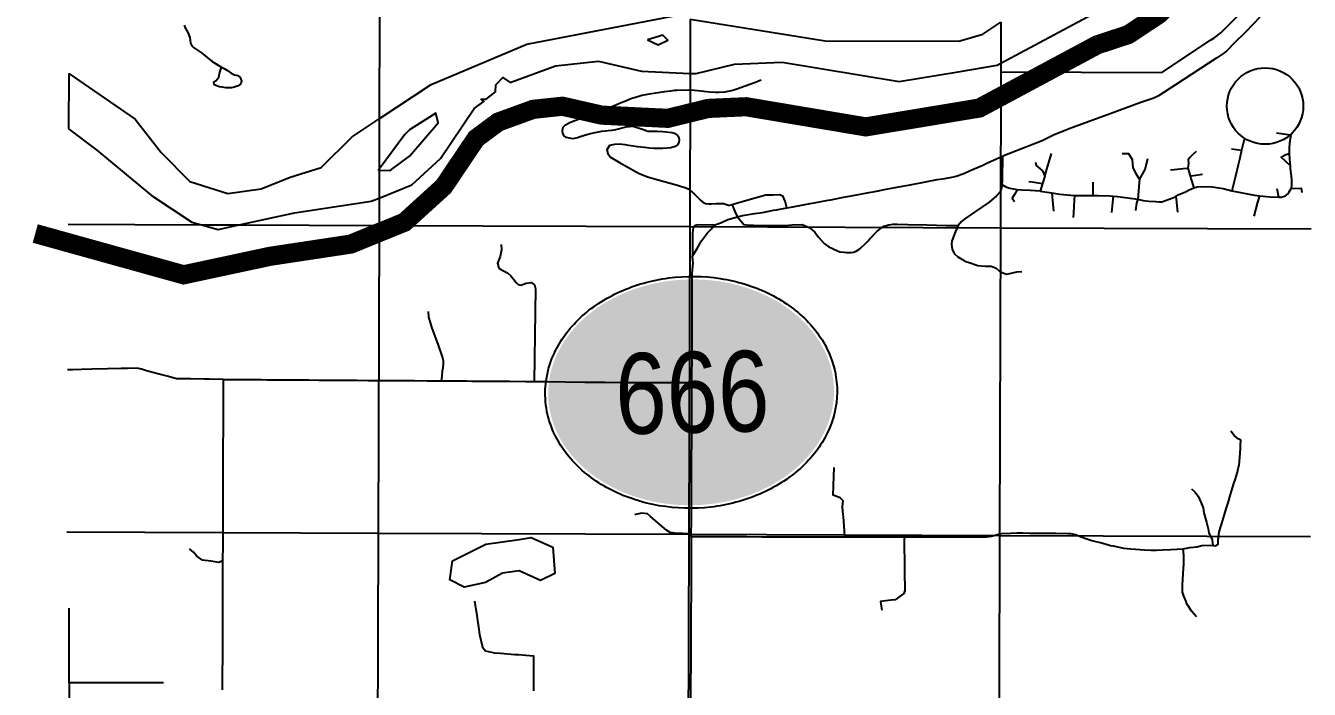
# Model space of a CAD drawing. Extents: x 408473 to 428843, y 6046006 to 6059852.
# Drawn here: x 422312.4 to 422446.6, y 6051612 to 6051681.3 of the extents above; entities that cross this region are included whole.
import ezdxf
from ezdxf.enums import TextEntityAlignment as Align

# ---------------------------------------------------------------- set-up
doc = ezdxf.new("R2010")
doc.units = 0
doc.header["$LTSCALE"] = 5
doc.linetypes.add('BORDER2', pattern=[22.225, 6.35, -3.175, 6.35, -3.175, 0, -3.175])
for name, color, linetype in [('10', 1, 'Continuous'), ('15', 37, 'Continuous'), ('20', 160, 'Continuous'), ('27', 7, 'Continuous'), ('33', 20, 'Continuous'), ('35', 37, 'Continuous'), ('36', 37, 'Continuous'), ('AUX-LABELS', 1, 'Continuous'), ('L-TITLEDB', 4, 'Continuous'), ('T-WATER-H', 133, 'Continuous')]:
    doc.layers.add(name, color=color, linetype=linetype)
doc.layers.add('4', color=7, linetype='Continuous', true_color=0x8c8c8c)
doc.layers.add('AS-COUNTY', color=7, linetype='BORDER2', lineweight=60, true_color=0xcc33ff)
doc.styles.add('80L', font='ARIALN.TTF', dxfattribs={"height": 10})
doc.styles.add('BOLD', font='ARIALNB.TTF')

# ---------------------------------------------------------------- blocks, each defined once
blk = doc.blocks.new('HAM')
at = {"layer": '10', "color": 7, "linetype": 'Continuous'}
blk.add_circle((0, 0), 200, dxfattribs=at)
blk = doc.blocks.new('Route_Letters')
h = blk.add_hatch(color=255)
h.dxf.hatch_style = 1
edge = h.paths.add_edge_path()
edge.add_ellipse((-0.12, 0.46), major_axis=(-11.97, 0), ratio=0.789318, start_angle=0, end_angle=360)
at = {"color": 5}
blk.add_open_spline([(-12.34, 0.46), (-12.34, -0.25), (-12.24, -0.97), (-11.72, -2.79), (-11.14, -3.88), (-9.56, -5.81), (-8.54, -6.66), (-6.22, -8.02), (-4.9, -8.54), (-2.12, -9.17), (-0.66, -9.3), (2.22, -9.13), (3.64, -8.84), (6.27, -7.89), (7.48, -7.22), (9.54, -5.6), (10.38, -4.64), (11.6, -2.54), (11.97, -1.4), (12.18, 0.91), (12.02, 2.08), (11.2, 4.3), (10.54, 5.35), (8.8, 7.2), (7.72, 7.99), (5.29, 9.24), (3.93, 9.68), (1.11, 10.18), (-0.35, 10.23), (-3.22, 9.91), (-4.61, 9.55), (-7.16, 8.47), (-8.32, 7.75), (-10.24, 6.02), (-11, 5.02), (-12.05, 2.86), (-12.32, 1.7), (-12.34, 0.52), (-12.34, 0.49), (-12.34, 0.46)], degree=3, knots=[0, 0, 0, 0, 0.219529, 0.219529, 0.575727, 0.575727, 0.931924, 0.931924, 1.288121, 1.288121, 1.644318, 1.644318, 2.000515, 2.000515, 2.356712, 2.356712, 2.712909, 2.712909, 3.069107, 3.069107, 3.425304, 3.425304, 3.781501, 3.781501, 4.137698, 4.137698, 4.493895, 4.493895, 4.850092, 4.850092, 5.20629, 5.20629, 5.562487, 5.562487, 5.918684, 5.918684, 6.274881, 6.274881, 6.283185, 6.283185, 6.283185, 6.283185], dxfattribs=at)
at = {"color": 14, "style": 'BOLD'}
blk.add_attdef('A', text='', height=9.5, dxfattribs=at).set_placement((0.22, 0.98), align=Align.MIDDLE)

msp = doc.modelspace()

# ---------------------------------------------------------------- linework, layer by layer
at = {"layer": '15', "linetype": 'Continuous', "flags": 128}
for points in [[(422414.381, 6051677.366), (422425.982, 6051683.59), (422428.979, 6051684.576), (422431.231, 6051686.065), (422433.234, 6051688.053), (422439.235, 6051691.522), (422442.233, 6051692.508), (422446.602, 6051692.605)], [(422436.306, 6051679.778), (422436.644, 6051679.99), (422436.941, 6051680.202), (422437.225, 6051680.429), (422437.371, 6051680.558)]]:
    msp.add_lwpolyline(points, dxfattribs=at)
at = {"layer": '20', "linetype": 'Continuous', "flags": 128}
for points in [[(422316.91, 6051670.519), (422316.926, 6051670.507), (422319.867, 6051668.307), (422325.588, 6051663.541), (422329.82, 6051660.778), (422330.81, 6051660.504), (422332.563, 6051660.018), (422334.759, 6051660.489), (422340.556, 6051661.732), (422348.546, 6051662.947), (422349.383, 6051663.287), (422352.796, 6051664.676), (422355.801, 6051667.409), (422359.315, 6051672.636), (422360.316, 6051673.381), (422360.067, 6051673.631), (422360.566, 6051673.629), (422361.568, 6051674.374), (422361.57, 6051675.123), (422362.322, 6051675.868), (422363.069, 6051675.366), (422367.817, 6051677.094), (422372.31, 6051677.574), (422376.798, 6051676.557), (422381.901, 6051676.314), (422382.537, 6051676.284), (422386.533, 6051677.265), (422391.525, 6051677.494), (422403.744, 6051675.447), (422409.916, 6051676.474), (422413.981, 6051677.151), (422414.381, 6051677.366), (422425.982, 6051683.59)], [(422316.933, 6051676.308), (422316.945, 6051676.299), (422323.872, 6051671.535), (422326.604, 6051668.029), (422329.587, 6051665.022), (422333.575, 6051663.758), (422337.071, 6051664.242), (422340.071, 6051665.478), (422343.319, 6051666.463), (422346.576, 6051669.694), (422349.408, 6051671.566), (422354.833, 6051675.151), (422364.831, 6051679.352), (422380.064, 6051682.284)], [(422381.917, 6051681.987), (422396.025, 6051679.722), (422409.998, 6051679.664), (422412.496, 6051680.402), (422414.393, 6051681.656)], [(422377.431, 6051679.801), (422378.556, 6051679.295), (422379.556, 6051679.79), (422379.058, 6051680.292), (422377.431, 6051679.801)]]:
    msp.add_lwpolyline(points, dxfattribs=at)
msp.add_lwpolyline([(422349.392, 6051666.303), (422349.308, 6051666.188), (422349.392, 6051666.188), (422350.555, 6051666.183), (422352.558, 6051667.672), (422355.566, 6051671.154), (422355.32, 6051672.154), (422352.568, 6051670.418), (422352.067, 6051669.921)], close=True, dxfattribs=at)
at = {"layer": '27', "linetype": 'Continuous', "flags": 128}
msp.add_lwpolyline([(422364.042, 6051627.608), (422365.291, 6051627.85), (422367.531, 6051626.837), (422367.764, 6051624.091), (422366.262, 6051623.351), (422364.023, 6051624.364), (422362.275, 6051624.125), (422360.522, 6051623.138), (422358.273, 6051622.653), (422356.781, 6051623.411), (422357.042, 6051625.406), (422360.546, 6051627.131), (422364.042, 6051627.608)], dxfattribs=at)
at = {"layer": '33', "linetype": 'Continuous', "flags": 128}
for points in [[(422441.437, 6051682.197), (422439.976, 6051680.653), (422438.734, 6051679.437), (422438.038, 6051678.69), (422437.7, 6051678.423), (422436.949, 6051677.95), (422432.632, 6051675.125), (422430.845, 6051673.97), (422430.363, 6051673.731), (422429.023, 6051673.252), (422425.801, 6051672.093), (422421.789, 6051670.636), (422419.941, 6051669.875), (422418.692, 6051669.257), (422414.605, 6051667.666)], [(422411.117, 6051666.114), (422412.5, 6051666.736), (422412.904, 6051666.918)], [(422412.904, 6051666.918), (422414.003, 6051667.412), (422414.605, 6051667.666)], [(422392.02, 6051662.267), (422392.62, 6051662.378), (422394.448, 6051662.716), (422394.851, 6051662.791), (422396.34, 6051663.067), (422396.6, 6051663.115), (422397.774, 6051663.332), (422398.352, 6051663.439), (422399.483, 6051663.653), (422400.578, 6051663.86), (422401.191, 6051663.975), (422402.568, 6051664.235), (422404.499, 6051664.6), (422404.894, 6051664.675), (422406.312, 6051664.942), (422407.736, 6051665.211), (422408.025, 6051665.259), (422408.536, 6051665.343), (422409.426, 6051665.489), (422409.724, 6051665.59), (422410.523, 6051665.859), (422411.117, 6051666.114)], [(422384.413, 6051660.47), (422385.163, 6051660.745), (422385.857, 6051661.044), (422386.866, 6051661.343)], [(422386.866, 6051661.343), (422387.382, 6051661.454), (422388.641, 6051661.662), (422389.203, 6051661.754), (422389.629, 6051661.825), (422390.631, 6051662.01), (422390.923, 6051662.064), (422392.02, 6051662.267)], [(422382.13, 6051657.223), (422382.63, 6051658.033), (422383.071, 6051658.821), (422383.495, 6051659.394), (422383.671, 6051659.633), (422384.121, 6051660.062), (422384.413, 6051660.47)], [(422382.091, 6051644.03), (422382.093, 6051645.106), (422382.095, 6051646.172), (422382.097, 6051647.056), (422382.099, 6051648.17), (422382.101, 6051649.006), (422382.103, 6051650.168), (422382.104, 6051650.956), (422382.106, 6051651.942), (422382.108, 6051652.906), (422382.11, 6051654.165), (422382.112, 6051654.855), (422382.113, 6051655.346), (422382.18, 6051656.164), (422382.206, 6051656.486), (422382.177, 6051656.77), (422382.13, 6051657.223)], [(422382.02, 6051628.227), (422382.026, 6051629.543), (422382.029, 6051630.187), (422382.035, 6051631.488), (422382.038, 6051632.185), (422382.044, 6051633.433), (422382.047, 6051634.184), (422382.051, 6051634.976), (422382.056, 6051636.182), (422382.058, 6051636.672), (422382.061, 6051637.323), (422382.065, 6051638.18), (422382.07, 6051639.268), (422382.074, 6051640.178), (422382.079, 6051641.213), (422382.083, 6051642.176), (422382.087, 6051643.158), (422382.091, 6051644.03)], [(422382.019, 6051627.942), (422382.017, 6051627.598), (422382.011, 6051626.191), (422382.009, 6051625.654), (422382.002, 6051624.193), (422382, 6051623.709), (422381.993, 6051622.195), (422381.991, 6051621.764), (422381.984, 6051620.277), (422381.977, 6051618.541), (422381.975, 6051618.198), (422381.974, 6051617.874), (422381.966, 6051616.2), (422381.965, 6051615.929), (422381.957, 6051614.202), (422381.952, 6051613.031), (422381.948, 6051612.204), (422381.939, 6051610.206), (422381.936, 6051609.666)], [(422382.019, 6051627.942), (422382.02, 6051628.227)]]:
    msp.add_lwpolyline(points, dxfattribs=at)
at = {"layer": '35', "linetype": 'Continuous', "flags": 128}
for points in [[(422439.808, 6051669.395), (422439.549, 6051668.303)], [(422444.559, 6051667.925), (422444.545, 6051668.566), (422444.641, 6051669.346), (422444.735, 6051669.872)], [(422418.985, 6051665.568), (422419.195, 6051666.309), (422419.391, 6051667.004), (422419.66, 6051667.952)], [(422439.549, 6051668.303), (422439.348, 6051667.459), (422439.18, 6051666.749), (422438.871, 6051665.451), (422438.801, 6051665.157), (422438.54, 6051664.058)], [(422444.648, 6051666.643), (422444.573, 6051667.35), (422444.559, 6051667.925)], [(422414.515, 6051664.667), (422414.564, 6051665.108), (422414.56, 6051666.165), (422414.579, 6051666.811), (422414.605, 6051667.666)], [(422444.727, 6051664.296), (422444.795, 6051664.58), (422444.801, 6051665.199), (422444.76, 6051665.585), (422444.675, 6051666.382), (422444.648, 6051666.643)], [(422418.985, 6051665.568), (422418.751, 6051664.817)], [(422428.861, 6051665.219), (422428.837, 6051664.91), (422428.7, 6051663.175)], [(422433.916, 6051666.404), (422434.158, 6051665.605)], [(422434.158, 6051665.605), (422434.239, 6051665.345), (422434.541, 6051664.366)], [(422414.515, 6051664.667), (422414.406, 6051664.186), (422414.273, 6051663.903), (422413.921, 6051663.533), (422413.165, 6051662.865), (422411.633, 6051661.812), (422410.631, 6051661.123), (422410.234, 6051660.801), (422409.921, 6051660.411)], [(422416.1, 6051664.139), (422415.181, 6051664.323), (422414.939, 6051664.418), (422414.515, 6051664.667)], [(422418.501, 6051664.02), (422417.451, 6051664.068), (422416.556, 6051664.108), (422416.1, 6051664.139)], [(422418.751, 6051664.817), (422418.501, 6051664.02)], [(422418.501, 6051664.02), (422419.697, 6051663.822)], [(422419.697, 6051663.822), (422420.562, 6051663.679), (422422.081, 6051663.547)], [(422424.009, 6051664.964), (422424.001, 6051663.547)], [(422432.678, 6051663.464), (422432.922, 6051663.611), (422433.692, 6051663.948), (422434.067, 6051664.156), (422434.541, 6051664.366)], [(422434.541, 6051664.366), (422434.918, 6051664.455), (422435.415, 6051664.486), (422436.455, 6051664.47), (422437.617, 6051664.277), (422438.54, 6051664.058)], [(422438.54, 6051664.058), (422440.342, 6051663.686), (422440.886, 6051663.573), (422441.418, 6051663.522)], [(422443.43, 6051663.369), (422443.685, 6051663.397), (422444.121, 6051663.527), (422444.374, 6051663.741), (422444.532, 6051663.942), (422444.727, 6051664.296)], [(422392.02, 6051662.267), (422391.825, 6051662.97), (422391.641, 6051663.445), (422391.273, 6051663.609), (422390.595, 6051663.593), (422389.779, 6051663.575), (422389.313, 6051663.442), (422388.943, 6051663.337), (422386.62, 6051662.676), (422386.291, 6051662.583)], [(422422.081, 6051663.547), (422422.563, 6051663.544), (422423.583, 6051663.546), (422424.001, 6051663.547)], [(422424.001, 6051663.547), (422424.561, 6051663.541), (422425.778, 6051663.527), (422426.127, 6051663.497)], [(422426.127, 6051663.497), (422426.561, 6051663.458), (422428.7, 6051663.175)], [(422428.7, 6051663.175), (422429.262, 6051663.048), (422429.843, 6051662.962), (422430.569, 6051662.926), (422430.933, 6051662.907), (422431.221, 6051662.893), (422432.349, 6051663.304), (422432.678, 6051663.464)], [(422441.418, 6051663.522), (422442.546, 6051663.413), (422443.43, 6051663.369)], [(422386.866, 6051661.343), (422387.503, 6051660.539), (422387.824, 6051660.486), (422388.511, 6051660.462), (422389.202, 6051660.438), (422390.592, 6051660.427), (422391.817, 6051660.418), (422392.575, 6051660.486), (422393.611, 6051660.518), (422393.862, 6051660.427), (422394.357, 6051660.216), (422394.674, 6051659.946), (422394.927, 6051659.73), (422395.318, 6051659.22), (422395.912, 6051658.555), (422396.399, 6051658.207), (422396.715, 6051658.047), (422397.004, 6051657.901), (422397.558, 6051657.679), (422397.989, 6051657.624), (422398.249, 6051657.617), (422398.723, 6051657.604), (422398.987, 6051657.627), (422399.263, 6051657.753), (422399.637, 6051658.001), (422400.263, 6051658.575), (422400.484, 6051658.79), (422400.689, 6051659.015), (422401.434, 6051659.836), (422402.158, 6051660.354), (422402.653, 6051660.486), (422403.091, 6051660.555), (422403.55, 6051660.545), (422404.651, 6051660.522), (422406.649, 6051660.48), (422408.648, 6051660.438), (422408.99, 6051660.431), (422409.921, 6051660.411)], [(422409.921, 6051660.411), (422409.653, 6051659.798), (422409.542, 6051659.544), (422409.268, 6051658.781), (422409.227, 6051658.459), (422409.28, 6051657.902), (422409.55, 6051657.449), (422409.876, 6051657.157), (422410.48, 6051656.81), (422410.732, 6051656.665), (422410.981, 6051656.575), (422411.973, 6051656.227), (422412.741, 6051656.19), (422413.371, 6051656.159), (422413.875, 6051655.951), (422414.201, 6051655.679), (422414.445, 6051655.54), (422414.757, 6051655.407), (422415.007, 6051655.338), (422416.039, 6051655.581), (422416.557, 6051655.633)], [(422333.082, 6051644.349), (422331.663, 6051644.369), (422331.095, 6051644.377), (422329.674, 6051644.397), (422329.096, 6051644.406), (422328.21, 6051644.418), (422327.373, 6051644.642), (422327.091, 6051644.718), (422326.41, 6051644.901), (422325.081, 6051645.257), (422324.531, 6051645.404), (422324.093, 6051645.522), (422323.078, 6051645.495), (422322.403, 6051645.477), (422321.001, 6051645.443), (422319.347, 6051645.402), (422318.278, 6051645.375), (422317.379, 6051645.353), (422316.812, 6051645.339)], [(422333.082, 6051644.349), (422333.078, 6051643.055), (422333.073, 6051641.151), (422333.067, 6051639.203), (422333.062, 6051637.255), (422333.056, 6051635.306), (422333.055, 6051634.867), (422333.051, 6051633.358), (422333.05, 6051633.065), (422333.045, 6051631.41), (422333.044, 6051631.067), (422333.04, 6051629.462), (422333.038, 6051629.068), (422333.034, 6051627.514), (422333.033, 6051627.07), (422333.028, 6051625.388)], [(422333.082, 6051644.349), (422335.092, 6051644.336), (422335.878, 6051644.331), (422337.09, 6051644.323), (422337.65, 6051644.319), (422337.937, 6051644.317), (422339.088, 6051644.31), (422339.996, 6051644.304), (422340.468, 6051644.301), (422341.087, 6051644.297), (422342.054, 6051644.29), (422343.085, 6051644.283), (422343.961, 6051644.278), (422345.083, 6051644.27), (422345.519, 6051644.267), (422346.172, 6051644.263), (422347.081, 6051644.257), (422348.231, 6051644.249), (422349.08, 6051644.244), (422349.471, 6051644.241), (422350.29, 6051644.236), (422351.078, 6051644.231), (422352.349, 6051644.222), (422353.076, 6051644.217), (422354.408, 6051644.209), (422355.074, 6051644.204), (422355.923, 6051644.198)], [(422355.923, 6051644.198), (422356.467, 6051644.195), (422357.073, 6051644.191), (422358.526, 6051644.181), (422359.071, 6051644.178), (422360.585, 6051644.168), (422361.069, 6051644.164), (422362.643, 6051644.154), (422363.067, 6051644.151), (422364.702, 6051644.14), (422365.066, 6051644.138), (422365.605, 6051644.135)], [(422365.605, 6051644.135), (422366.767, 6051644.122), (422367.064, 6051644.118), (422368.836, 6051644.098), (422370.905, 6051644.075), (422372.974, 6051644.052), (422374.581, 6051644.033), (422375.043, 6051644.028), (422375.634, 6051644.027), (422377.056, 6051644.027), (422379.054, 6051644.028), (422381.052, 6051644.029), (422382.091, 6051644.03)], [(422382.019, 6051627.942), (422383.417, 6051627.937), (422383.709, 6051627.936), (422385.415, 6051627.931), (422385.76, 6051627.929), (422387.413, 6051627.924), (422387.812, 6051627.923), (422389.411, 6051627.918), (422389.864, 6051627.916), (422391.41, 6051627.911), (422391.915, 6051627.909), (422393.408, 6051627.905), (422393.967, 6051627.903), (422395.406, 6051627.898), (422395.813, 6051627.897), (422397.404, 6051627.896), (422398.083, 6051627.895)], [(422398.083, 6051627.895), (422399.402, 6051627.895), (422400.11, 6051627.894), (422401.4, 6051627.894), (422402.631, 6051627.893), (422404.265, 6051627.892)], [(422404.265, 6051627.892), (422404.279, 6051626.699), (422404.293, 6051625.544), (422404.303, 6051624.702), (422404.313, 6051623.878), (422404.327, 6051622.705), (422404.332, 6051622.289), (422404.241, 6051621.994), (422403.753, 6051621.623), (422403.545, 6051621.465), (422403.338, 6051621.307), (422402.926, 6051621.297), (422401.786, 6051621.156), (422401.863, 6051620.65), (422401.922, 6051620.257)], [(422404.265, 6051627.892), (422405.396, 6051627.891), (422406.247, 6051627.891), (422407.394, 6051627.89), (422408.293, 6051627.89), (422409.392, 6051627.889), (422410.339, 6051627.889), (422411.39, 6051627.888), (422411.929, 6051627.888), (422412.385, 6051627.888), (422412.919, 6051627.887), (422413.386, 6051627.97), (422414.123, 6051628.18), (422414.488, 6051628.257), (422415.376, 6051628.296), (422416.038, 6051628.304), (422416.681, 6051628.312), (422417.374, 6051628.294), (422417.88, 6051628.28), (422419.372, 6051628.285), (422420.145, 6051628.287), (422421.371, 6051628.255), (422421.653, 6051628.246), (422422.174, 6051628.158), (422422.437, 6051628.05), (422422.868, 6051627.874), (422423.382, 6051627.695), (422423.885, 6051627.519), (422425.029, 6051627.245), (422425.393, 6051627.127), (422425.833, 6051626.984), (422426.134, 6051626.951), (422427.217, 6051626.717), (422427.984, 6051626.659), (422429.402, 6051626.551), (422430.056, 6051626.502), (422430.641, 6051626.515), (422431.273, 6051626.53), (422432.153, 6051626.582), (422433.445, 6051626.659)], [(422433.445, 6051626.659), (422434.121, 6051626.774), (422434.854, 6051626.863), (422435.386, 6051626.987), (422435.777, 6051627.026), (422436.531, 6051627.009)], [(422333.028, 6051625.388), (422333.027, 6051625.072), (422333.023, 6051623.618), (422333.021, 6051623.074), (422333.017, 6051621.67), (422333.016, 6051621.076), (422333.014, 6051620.36), (422333.012, 6051619.722), (422333.01, 6051619.078), (422333.006, 6051617.774), (422333.004, 6051617.08), (422333.001, 6051615.826), (422332.999, 6051615.082), (422332.995, 6051613.878), (422332.993, 6051613.084), (422332.99, 6051611.93)], [(422359.369, 6051621.179), (422359.594, 6051619.698), (422359.636, 6051619.419), (422359.78, 6051618.474), (422359.869, 6051617.693), (422360.207, 6051616.368), (422360.495, 6051615.995), (422361.438, 6051615.797), (422362.081, 6051615.746), (422363.567, 6051615.628), (422363.906, 6051615.601), (422365.537, 6051615.471), (422365.537, 6051614.043), (422365.538, 6051612.857), (422365.538, 6051612.089), (422365.538, 6051611.829)], [(422316.985, 6051612.646), (422316.987, 6051613.386), (422316.989, 6051614.716), (422316.991, 6051615.494), (422316.993, 6051616.714), (422316.994, 6051617.332), (422316.992, 6051618.712), (422316.991, 6051619.401), (422316.99, 6051620.453)], [(422316.985, 6051612.646), (422316.985, 6051612.329), (422316.983, 6051611.595), (422316.982, 6051610.72), (422316.981, 6051610.459), (422316.98, 6051609.645), (422316.978, 6051608.722), (422316.976, 6051607.695), (422316.974, 6051606.724), (422316.972, 6051605.745), (422316.971, 6051604.726), (422316.969, 6051603.795), (422316.967, 6051602.728), (422316.965, 6051601.845), (422316.963, 6051600.73), (422316.962, 6051599.896), (422316.959, 6051598.732), (422316.958, 6051597.946), (422316.956, 6051596.734), (422316.955, 6051596.163)]]:
    msp.add_lwpolyline(points, dxfattribs=at)
at = {"layer": '36', "linetype": 'Continuous', "flags": 128}
for points in [[(422328.997, 6051681.331), (422329.12, 6051681.058), (422329.429, 6051680.493), (422329.615, 6051680.057), (422329.681, 6051679.468), (422329.808, 6051679.203), (422329.99, 6051679.006), (422330.812, 6051678.47), (422331.939, 6051677.544), (422332.892, 6051676.964)], [(422333.357, 6051674.795), (422332.965, 6051674.886), (422332.675, 6051674.909), (422332.436, 6051675.003), (422332.129, 6051675.12), (422332.092, 6051675.444), (422332.357, 6051675.575), (422332.619, 6051675.916), (422332.702, 6051676.308), (422332.892, 6051676.964)], [(422332.892, 6051676.964), (422333.19, 6051676.809), (422333.552, 6051676.624), (422333.914, 6051676.341), (422334.263, 6051676.157), (422334.621, 6051676.087), (422334.855, 6051675.894), (422335.007, 6051675.539), (422334.933, 6051675.232), (422334.634, 6051675.012), (422334.223, 6051674.864), (422333.959, 6051674.81), (422333.613, 6051674.794), (422333.357, 6051674.795)], [(422389.32, 6051675.586), (422389.052, 6051675.49), (422388.725, 6051675.372), (422388.126, 6051675.157), (422386.791, 6051674.677), (422386.466, 6051674.56), (422386.185, 6051674.486), (422385.492, 6051674.344), (422384.892, 6051674.33), (422384.566, 6051674.323), (422383.907, 6051674.362), (422383.32, 6051674.416), (422383.002, 6051674.445), (422382.354, 6051674.505), (422381.716, 6051674.563), (422380.499, 6051674.533), (422380.238, 6051674.524), (422379.837, 6051674.466), (422379.208, 6051674.375), (422378.554, 6051674.28), (422377.612, 6051674.144), (422376.856, 6051673.989), (422376.533, 6051673.902), (422376.201, 6051673.8), (422375.687, 6051673.641), (422375.312, 6051673.487), (422375.076, 6051673.39), (422374.689, 6051673.231), (422374.122, 6051672.998), (422373.705, 6051672.826), (422373.219, 6051672.626), (422372.296, 6051672.246), (422371.733, 6051672.014), (422371.411, 6051671.9), (422370.812, 6051671.687), (422370.52, 6051671.583), (422369.58, 6051671.248), (422369.337, 6051671.161), (422368.785, 6051670.869), (422368.59, 6051670.665), (422368.525, 6051670.306), (422368.564, 6051670.046), (422368.709, 6051669.79), (422368.935, 6051669.64), (422369.554, 6051669.51), (422369.853, 6051669.537), (422370.113, 6051669.616), (422370.399, 6051669.703), (422370.76, 6051669.813), (422371.34, 6051669.99), (422371.811, 6051670.087), (422372.161, 6051670.158), (422372.651, 6051670.259), (422373.047, 6051670.31), (422373.326, 6051670.345), (422373.721, 6051670.396), (422373.975, 6051670.428), (422374.395, 6051670.523), (422374.657, 6051670.583), (422375.199, 6051670.719), (422375.952, 6051670.793), (422376.348, 6051670.661), (422377.008, 6051670.44), (422377.46, 6051670.289), (422377.951, 6051670.276), (422378.458, 6051670.262), (422379.058, 6051670.246), (422379.383, 6051670.211), (422379.979, 6051670.147), (422380.28, 6051670.074), (422380.523, 6051669.92), (422380.687, 6051669.704), (422380.754, 6051669.406), (422380.721, 6051669.106), (422380.587, 6051668.843), (422380.351, 6051668.663), (422379.896, 6051668.528), (422379.059, 6051668.449), (422378.437, 6051668.462), (422378.121, 6051668.468), (422377.641, 6051668.516), (422377.12, 6051668.568), (422376.388, 6051668.642), (422375.506, 6051668.791), (422375.118, 6051668.858), (422374.518, 6051668.905), (422373.987, 6051668.892), (422373.483, 6051668.781), (422373.194, 6051668.316), (422373.295, 6051667.949), (422373.57, 6051667.566), (422374.502, 6051666.988), (422376.255, 6051666.019), (422376.557, 6051665.866), (422376.849, 6051665.744), (422377.43, 6051665.498), (422378.571, 6051665.191), (422379.817, 6051664.855), (422380.581, 6051664.629), (422381.448, 6051664.372)], [(422443.186, 6051670.105), (422443.917, 6051669.995), (422444.395, 6051669.923), (422444.735, 6051669.872)], [(422427.046, 6051667.925), (422427.71, 6051667.94), (422428.112, 6051667.306), (422428.19, 6051666.431), (422428.504, 6051665.865), (422428.861, 6051665.219)], [(422434.794, 6051668.144), (422434.453, 6051667.829), (422434.13, 6051667.53), (422433.975, 6051667.287), (422434.004, 6051666.909), (422433.916, 6051666.404)], [(422438.49, 6051668.42), (422439.549, 6051668.303)], [(422444.648, 6051666.643), (422443.678, 6051667.558), (422444.189, 6051667.824), (422444.559, 6051667.925)], [(422418.014, 6051667.023), (422418.061, 6051666.684), (422418.503, 6051666.35), (422418.733, 6051666.121), (422418.985, 6051665.568)], [(422428.861, 6051665.219), (422429.466, 6051666.262), (422429.746, 6051667.402)], [(422432.111, 6051666.229), (422432.491, 6051666.265), (422433.454, 6051666.359), (422433.916, 6051666.404)], [(422434.158, 6051665.605), (422434.503, 6051665.651), (422435.453, 6051665.779)], [(422381.448, 6051664.372), (422381.71, 6051664.239), (422382.32, 6051663.734), (422382.606, 6051663.445), (422383.015, 6051663.031), (422383.239, 6051662.857), (422383.501, 6051662.723), (422383.862, 6051662.671), (422384.135, 6051662.689), (422384.621, 6051662.721), (422385.033, 6051662.721), (422385.378, 6051662.706), (422386.001, 6051662.5)], [(422416.1, 6051664.139), (422415.818, 6051663.674), (422415.58, 6051663.279), (422415.821, 6051662.934)], [(422417.293, 6051665.014), (422417.648, 6051664.966), (422418.751, 6051664.817)], [(422419.697, 6051663.822), (422419.774, 6051663.016), (422419.877, 6051661.916)], [(422443.43, 6051663.369), (422443.261, 6051664.262)], [(422444.727, 6051664.296), (422445.772, 6051664.32), (422445.842, 6051663.854)], [(422386.291, 6051662.583), (422386.001, 6051662.5)], [(422386.291, 6051662.583), (422386.642, 6051661.709), (422386.866, 6051661.343)], [(422422.081, 6051663.547), (422422.051, 6051663.068), (422421.966, 6051661.708), (422421.938, 6051661.262)], [(422426.127, 6051663.497), (422426.095, 6051663.161), (422425.959, 6051661.763)], [(422428.7, 6051663.175), (422428.575, 6051662.75), (422428.467, 6051661.996)], [(422432.678, 6051663.464), (422432.71, 6051663.163), (422432.855, 6051661.804)], [(422441.418, 6051663.522), (422441.224, 6051662.843), (422440.813, 6051661.401)], [(422384.413, 6051660.47), (422382.703, 6051660.508), (422382.413, 6051660.427), (422382.223, 6051660.161), (422382.135, 6051659.618), (422382.133, 6051658.742), (422382.132, 6051658.161), (422382.13, 6051657.223)], [(422362.14, 6051658.446), (422362.183, 6051657.874), (422362.037, 6051657.194), (422361.904, 6051656.82), (422361.746, 6051656.481), (422361.918, 6051655.975), (422362.189, 6051655.784), (422362.816, 6051655.494), (422363.17, 6051655.165), (422363.48, 6051654.768), (422363.698, 6051654.458), (422363.917, 6051654.276), (422364.206, 6051654.186), (422364.772, 6051654.383), (422365.293, 6051654.479), (422365.623, 6051654.21), (422365.745, 6051653.798), (422365.605, 6051644.135)], [(422355.923, 6051644.198), (422355.964, 6051644.693), (422356.022, 6051645.238), (422356.078, 6051645.587), (422356.127, 6051646.021), (422356.13, 6051646.286), (422356.025, 6051646.697), (422355.59, 6051647.94), (422354.899, 6051649.818), (422354.743, 6051650.28), (422354.58, 6051650.863), (422354.563, 6051651.435)], [(422436.531, 6051627.009), (422436.791, 6051626.975), (422437.087, 6051627.141), (422437.104, 6051627.449), (422437.129, 6051627.921), (422437.198, 6051628.401), (422437.341, 6051628.869), (422437.475, 6051629.311), (422437.937, 6051630.823), (422438.134, 6051631.468), (422438.398, 6051632.336), (422438.747, 6051633.48), (422438.859, 6051633.848), (422439.111, 6051634.672), (422439.198, 6051635.031), (422439.286, 6051635.394), (422439.406, 6051636.595), (422439.427, 6051637.213), (422439.436, 6051637.492), (422439.454, 6051638.013), (422439.192, 6051638.127), (422438.764, 6051638.476), (422438.415, 6051638.927)], [(422398.083, 6051627.895), (422398.032, 6051628.555), (422397.922, 6051629.985), (422397.878, 6051630.549), (422397.837, 6051631.084), (422397.881, 6051631.68), (422397.567, 6051631.98), (422397.308, 6051632.078), (422396.85, 6051632.251), (422396.86, 6051632.524), (422396.876, 6051632.937), (422396.935, 6051634.524), (422396.946, 6051634.824), (422396.957, 6051635.132)], [(422434.3, 6051632.926), (422434.667, 6051632.595), (422435.016, 6051632.164), (422435.282, 6051631.521), (422435.523, 6051630.938), (422435.615, 6051630.401), (422435.889, 6051629.419), (422436.041, 6051628.728), (422436.122, 6051628.317), (422436.478, 6051627.587), (422436.531, 6051627.009)], [(422382.02, 6051628.227), (422380.298, 6051628.302), (422379.821, 6051628.343), (422379.415, 6051628.587), (422377.762, 6051630.043), (422377.442, 6051630.32), (422376.863, 6051630.38), (422376.366, 6051630.267), (422376.11, 6051630.202)], [(422333.028, 6051625.388), (422332.616, 6051625.24), (422331.782, 6051625.371), (422330.913, 6051625.452), (422330.575, 6051625.712), (422330.288, 6051625.921), (422329.969, 6051626.301), (422329.548, 6051626.665)], [(422434.845, 6051619.546), (422434.357, 6051620.09), (422433.836, 6051620.92), (422433.736, 6051621.163), (422433.508, 6051621.717), (422433.369, 6051622.127), (422433.37, 6051622.965), (422433.399, 6051623.369), (422433.453, 6051624.117), (422433.522, 6051625.064), (422433.515, 6051625.369), (422433.5, 6051626.002), (422433.445, 6051626.659)], [(422326.836, 6051612.655), (422326.098, 6051612.654), (422325.826, 6051612.654), (422324.055, 6051612.652), (422322.013, 6051612.65), (422319.97, 6051612.648), (422317.927, 6051612.646), (422316.985, 6051612.646)]]:
    msp.add_lwpolyline(points, dxfattribs=at)
at = {"layer": '4', "linetype": 'Continuous', "flags": 128}
for points in [[(422349.474, 6051692.968), (422349.408, 6051671.566)], [(422381.917, 6051681.987), (422381.901, 6051676.314)], [(422414.393, 6051681.656), (422414.381, 6051677.366)], [(422414.381, 6051677.366), (422414.335, 6051660.19)], [(422381.901, 6051676.314), (422381.854, 6051660.312)], [(422349.408, 6051671.566), (422349.392, 6051666.303)], [(422349.392, 6051666.188), (422349.383, 6051663.287)], [(422349.392, 6051666.303), (422349.392, 6051666.188)], [(422349.383, 6051663.287), (422349.374, 6051660.434)], [(422316.871, 6051660.556), (422316.893, 6051660.556)], [(422316.893, 6051660.556), (422330.81, 6051660.504)], [(422330.81, 6051660.504), (422334.759, 6051660.489)], [(422334.759, 6051660.489), (422349.374, 6051660.434)], [(422349.374, 6051660.434), (422349.275, 6051628.302)], [(422349.374, 6051660.434), (422381.854, 6051660.312)], [(422381.854, 6051660.312), (422381.762, 6051628.18)], [(422381.854, 6051660.312), (422414.335, 6051660.19)], [(422414.335, 6051660.19), (422414.248, 6051628.057)], [(422414.335, 6051660.19), (422446.815, 6051660.069)], [(422316.746, 6051628.425), (422316.788, 6051628.424)], [(422316.788, 6051628.424), (422349.275, 6051628.302)], [(422349.275, 6051628.302), (422349.174, 6051595.768)], [(422349.275, 6051628.302), (422381.762, 6051628.18)], [(422381.762, 6051628.18), (422381.667, 6051595.646)], [(422381.762, 6051628.18), (422414.248, 6051628.057)], [(422414.248, 6051628.057), (422414.161, 6051595.523)], [(422414.248, 6051628.057), (422446.734, 6051627.936)]]:
    msp.add_lwpolyline(points, dxfattribs=at)
at = {"layer": 'AS-COUNTY', "const_width": 2, "flags": 128}
msp.add_lwpolyline([(422313.438, 6051659.584), (422328.95, 6051655.272), (422332.344, 6051655.998), (422337.992, 6051657.205), (422346.416, 6051658.479), (422347.799, 6051659.041), (422352.033, 6051660.761), (422356.142, 6051664.493), (422359.518, 6051669.507), (422361.836, 6051671.228), (422365.489, 6051672.554), (422368.552, 6051672.88), (422372.656, 6051671.947), (422378.194, 6051671.679), (422379.554, 6051671.613), (422383.779, 6051672.648), (422387.751, 6051672.827), (422400.262, 6051670.721), (422407.255, 6051671.881), (422412.132, 6051672.689), (422413.26, 6051673.293), (422424.474, 6051679.301), (422427.692, 6051680.356), (422430.914, 6051682.483), (422432.81, 6051684.363), (422437.804, 6051687.245), (422439.603, 6051687.836), (422443.229, 6051687.913), (422443.522, 6051687.92), (422449.948, 6051688.058), (422458.046, 6051694.155), (422460.392, 6051697.255), (422461.125, 6051698.223), (422462.841, 6051699.64), (422466.932, 6051700.735), (422475.716, 6051701.757), (422478.225, 6051703.063), (422480.671, 6051704.336), (422483.12, 6051704.849), (422486.419, 6051705.027), (422489.263, 6051704.538), (422493.332, 6051704.518), (422497.416, 6051705.179), (422507.415, 6051709.828), (422513.878, 6051716.729), (422522.145, 6051711.95), (422527.918, 6051711.537), (422532.517, 6051712.866), (422538.408, 6051709.614), (422539.678, 6051708.914), (422545.866, 6051703.384), (422550.878, 6051699.587), (422562.754, 6051696.979), (422565.603, 6051696.762), (422568.058, 6051695.519), (422568.708, 6051694.971), (422569.292, 6051694.774), (422575.427, 6051688.872), (422578.431, 6051685.982), (422579.633, 6051683.956), (422586.36, 6051680.926), (422590.538, 6051680.626), (422591.567, 6051680.363), (422595.626, 6051678.308), (422598.857, 6051675.797), (422602.588, 6051673.908), (422603.998, 6051673.43), (422611.743, 6051670.804), (422617.046, 6051672.04), (422619.433, 6051671.292), (422625.852, 6051670.546), (422628.275, 6051671.743), (422633.924, 6051670.907), (422637.729, 6051670.676), (422639.951, 6051670.541), (422641.583, 6051671.347), (422645.953, 6051671.325), (422650.248, 6051672.734), (422662.148, 6051675.44), (422665.398, 6051678.659), (422666.324, 6051682.298), (422671.333, 6051685.539), (422672.569, 6051686.107), (422676.117, 6051687.737), (422681.368, 6051690.148), (422687.316, 6051691.739), (422693.138, 6051695.856), (422698.497, 6051699.038), (422701.259, 6051701.774), (422701.803, 6051708.938), (422710.797, 6051708.035), (422715.296, 6051701.593), (422722.735, 6051699.425), (422726.521, 6051699.169), (422731.376, 6051697.319), (422732.757, 6051696.48), (422734.656, 6051695.327), (422743.756, 6051695.279), (422747.81, 6051696.473), (422750.499, 6051698.471), (422761.674, 6051700.009), (422763.319, 6051702.045), (422767.193, 6051701.594), (422768.397, 6051701.454), (422776.142, 6051699.602), (422781.02, 6051699.577), (422786.663, 6051702.051), (422793.979, 6051705.944), (422796.919, 6051708.856), (422802.719, 6051718.152), (422804.51, 6051722.433), (422804.792, 6051723.107), (422807.374, 6051729.279), (422809.032, 6051731.25), (422812.103, 6051733.575), (422824.171, 6051737.058), (422826.826, 6051736.157), (422827.725, 6051735.248), (422832.397, 6051734.703), (422833.386, 6051734.862), (422837.06, 6051735.455), (422840.691, 6051737.7), (422842.497, 6051737.69), (422846.964, 6051738.559), (422850.322, 6051741.886), (422852.179, 6051744.414), (422858.82, 6051746.747), (422865.881, 6051748.032), (422871.356, 6051749.029), (422877.09, 6051752.611), (422877.476, 6051752.897), (422882.203, 6051756.407), (422884.612, 6051761.169), (422884.222, 6051767.019), (422882.182, 6051771.154), (422887.321, 6051773.904), (422892.175, 6051774.899), (422896.127, 6051777.243), (422898.889, 6051780.526), (422900.525, 6051781.876), (422903.045, 6051783.956), (422903.735, 6051788.949), (422904.747, 6051791.28), (422907.757, 6051795.327), (422914.472, 6051801.132), (422922.77, 6051802.663), (422925.051, 6051802.65), (422926.793, 6051802.64), (422929.881, 6051803.137), (422936.733, 6051803.352), (422941.541, 6051804.356), (422947.986, 6051808.435), (422949.74, 6051808.964), (422953.2, 6051808.771), (422956.146, 6051807.812), (422963.969, 6051805.263), (422968.864, 6051802.909), (422969.079, 6051799.663), (422970.604, 6051795.004), (422976.331, 6051791.686), (422980.892, 6051790.517), (422986.303, 6051791.162), (422992.18, 6051793.087), (422998.051, 6051797.982), (423002.651, 6051803.677), (423005.35, 6051808.57), (423003.952, 6051813.707), (423008.499, 6051816.979), (423014.028, 6051817.199), (423018.579, 6051820.577), (423020.795, 6051827.736), (423023.728, 6051835.622), (423025.036, 6051845.928), (423025.895, 6051848.463), (423025.909, 6051851.295), (423029.414, 6051854.998), (423030.468, 6051862.618), (423036.513, 6051862.974), (423039.142, 6051863.397), (423045.527, 6051862.828), (423048.457, 6051863.787), (423051.014, 6051863.488), (423053.235, 6051862.41), (423057.195, 6051860.487), (423062.622, 6051860.909), (423062.587, 6051853.997), (423062.571, 6051850.782), (423064.99, 6051845.048), (423067.526, 6051843.214), (423070.96, 6051839.74), (423075.163, 6051836.549), (423078.508, 6051835.921), (423081.475, 6051834.629), (423085.866, 6051836.068), (423088.997, 6051837.613), (423090.752, 6051838.807), (423093.934, 6051840.052)], dxfattribs=at)
at = {"layer": 'L-TITLEDB', "linetype": 'Continuous', "flags": 128}
for points in [[(422437.371, 6051680.558), (422442.061, 6051685.29)], [(422431.214, 6051676.395), (422436.306, 6051679.778)], [(422414.381, 6051677.366), (422414.379, 6051676.458)], [(422414.379, 6051676.458), (422431.214, 6051676.395)]]:
    msp.add_lwpolyline(points, dxfattribs=at)
at = {"layer": 'T-WATER-H', "flags": 128}
msp.add_lwpolyline([(422316.945, 6051676.299), (422316.91, 6051670.519)], dxfattribs=at)

# ---------------------------------------------------------------- block references
at = {"layer": '10', "linetype": 'Continuous', "xscale": 0.01997432858985704, "yscale": 0.01997432858985704, "zscale": 0.01997432858985704, "rotation": 358.884093043064}
msp.add_blockref('HAM', (422442.006, 6051672.895), dxfattribs=at)
at = {"layer": 'AUX-LABELS'}
ref = msp.add_blockref('Route_Letters', (422382.164, 6051642.426), dxfattribs=dict(at, xscale=1.248395536866092, yscale=1.248395536866092, zscale=1.248395536866092, rotation=1.232835736788823))
ref.add_attrib('A', '666', dxfattribs={"layer": '0', "color": 14, "height": 8.4267, "rotation": 1.23284, "style": '80L'}).set_placement((422382.119, 6051643.002), align=Align.MIDDLE)

doc.saveas('drawing.dxf')
